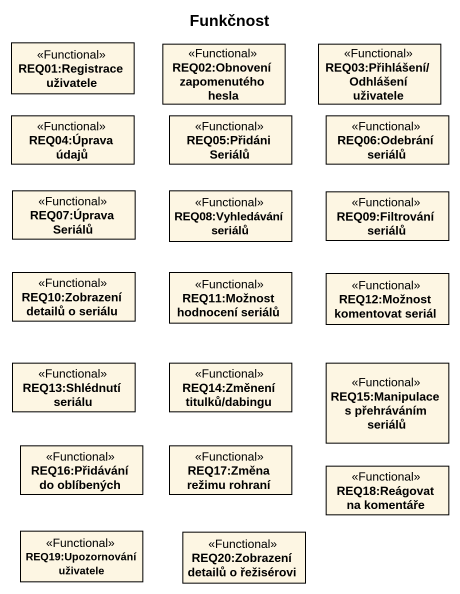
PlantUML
@startuml
title Funkčnost
hide circle
hide empty members
class "REQ01:Registrace uživatele" as REQ01_Registrace_uživatele <<Functional>>
class "REQ02:Obnovení zapomenutého hesla" as REQ02_Obnovení_zapomenutého <<Functional>>
class "REQ03:Přihlášení/Odhlášení uživatele" as REQ03_Přihlášení_Odhlášení <<Functional>>
class "REQ04:Úprava údajů" as REQ04_Úprava_údajů <<Functional>>
class "REQ05:Přidáni Seriálů" as REQ05_Přidáni_Seriálů <<Functional>>
class "REQ06:Odebrání seriálů" as REQ06_Odebrání_seriálů <<Functional>>
class "REQ07:Úprava Seriálů" as REQ07_Úprava_Seriálů <<Functional>>
class "REQ08:Vyhledávání seriálů" as REQ08_Vyhledávání_seriálů <<Functional>>
class "REQ09:Filtrování seriálů" as REQ09_Filtrování_seriálů <<Functional>>
class "REQ10:Zobrazení detailů o seriálu" as REQ10_Zobrazení_detailů_o <<Functional>>
class "REQ11:Možnost hodnocení seriálů" as REQ11_Možnost_hodnocení <<Functional>>
class "REQ12:Možnost komentovat seriál" as REQ12_Možnost_komentovat <<Functional>>
class "REQ13:Shlédnutí seriálu" as REQ13_Shlédnutí_seriálu <<Functional>>
class "REQ14:Změnení titulků/dabingu" as REQ14_Změnení_titulků <<Functional>>
class "REQ15:Manipulace s přehráváním seriálů" as REQ15_Manipulace_s <<Functional>>
class "REQ16:Přidávání do oblíbených" as REQ16_Přidávání_do <<Functional>>
class "REQ17:Změna režimu rohraní" as REQ17_Změna_režimu_rohraní <<Functional>>
class "REQ18:Reágovat na komentáře" as REQ18_Reágovat_na_komentáře <<Functional>>
class "REQ19:Upozornování uživatele" as REQ19_Upozornování_uživatele <<Functional>>
class "REQ20:Zobrazení detailů o řežisérovi" as REQ20_Zobrazení_detailů_o <<Functional>>
@enduml
